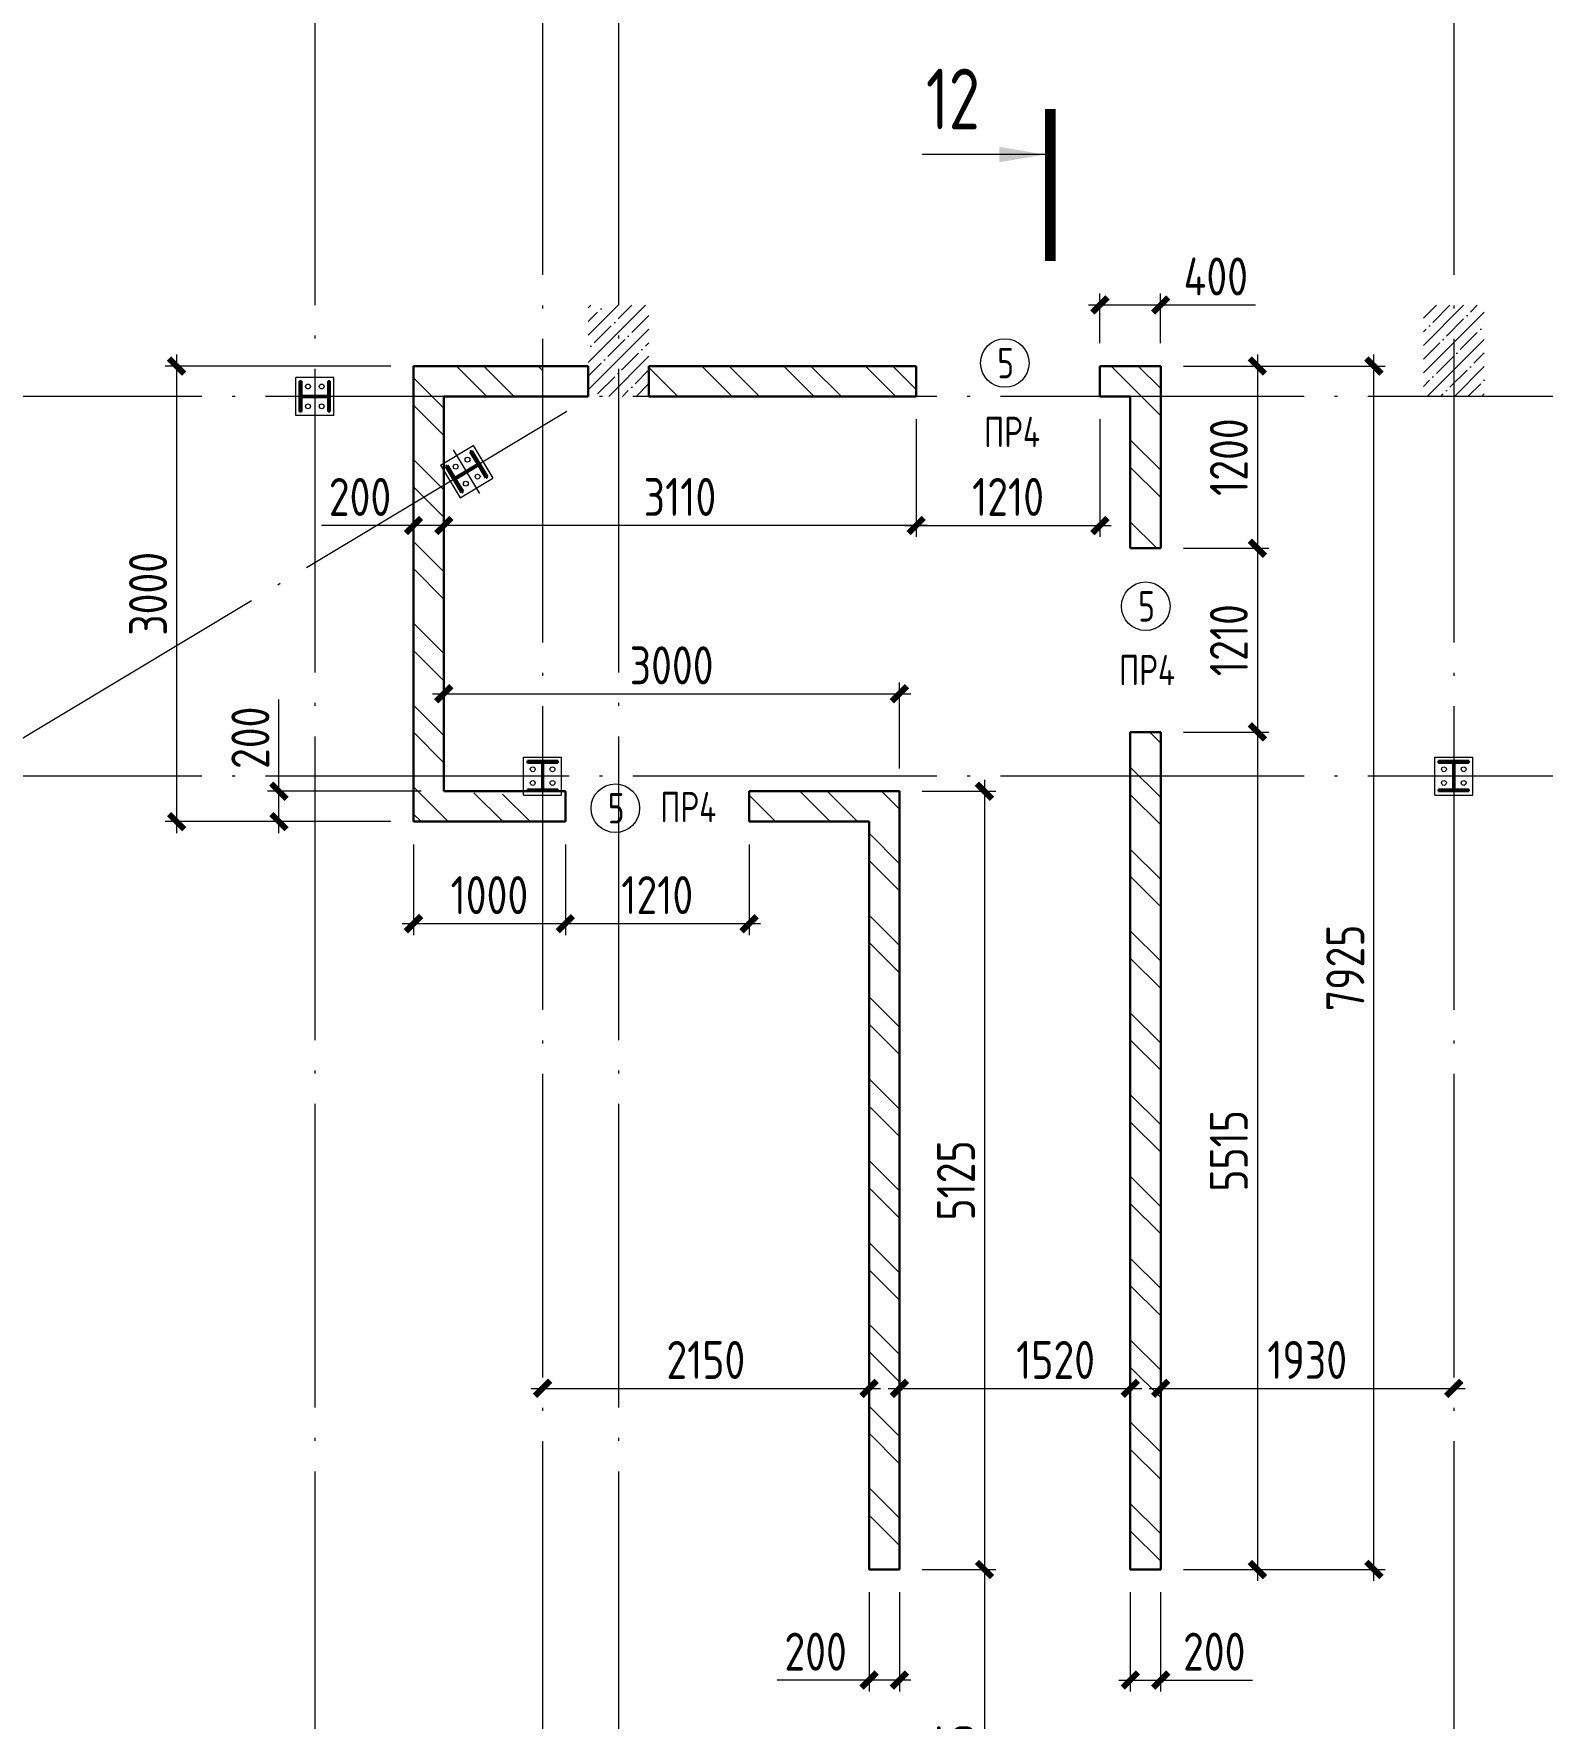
# Model space of a CAD drawing. Extents: x -965262 to 1142518, y -357520 to 71675.
# Drawn here: x 653190 to 663124, y -223068 to -211974 of the extents above; entities that cross this region are included whole.
import ezdxf

# ---------------------------------------------------------------- set-up
doc = ezdxf.new("R2010")
doc.units = 0
doc.header["$LTSCALE"] = 10
doc.linetypes.add('DOTE', pattern=[2.42, 2, -0.2, 0.02, -0.2])
doc.layers.get('0').update_dxf_attribs({"linetype": 'CONTINUOUS', "lineweight": 30})
doc.layers.get('Defpoints').update_dxf_attribs({"linetype": 'CONTINUOUS'})
doc.layers.add('DOTE', color=7, linetype='DOTE', lineweight=9)
doc.styles.add('GOST 2.304', font='isocpeur.ttf', dxfattribs={"width": 0.75, "height": 250})
doc.styles.get("Standard").update_dxf_attribs({"font": 'isocpeur.ttf', "height": 300})
doc.styles.add('ГОСТ 2м', font='isocpeur.ttf', dxfattribs={"width": 0.8, "height": 250})
doc.dimstyles.new('ГОСТ 2м', dxfattribs={"dimtxt": 250, "dimasz": 100, "dimexe": 75, "dimexo": 150, "dimgap": 62.5, "dimtad": 1, "dimdec": 0, "dimtxsty": 'ГОСТ 2м', "dimblk": 'ARCHTICK', "dimcen": 150, "dimdle": 75, "dimclrd": 256, "dimclre": 256, "dimclrt": 256, "dimadec": 0, "dimazin": 0, "dimtfac": 1, "dimtdec": 0, "dimtmove": 0, "dimatfit": 3, "dimldrblk": 'OBLIQUE', "dimfxl": 1, "dimlwd": 15, "dimlwe": 15, "dimarcsym": 0})
pattern_1 = [(45, (658789.25, -264097.57), (-89.80256, 89.80256), []), (45, (658879.06, -264097.57), (-89.80256, 89.80256), [158.75, -31.75, 0, -31.75])]

# ---------------------------------------------------------------- blocks, each defined once
blk = doc.blocks.new('MC2')
at = {"lineweight": 15}
for p, q in [((68127, 41566), (68127, 39900)), ((69794, 41566), (68127, 41566)), ((69794, 41566), (69794, 39900)), ((69794, 39900), (68127, 39900))]:
    blk.add_line(p, q, dxfattribs=at)
for p, q in [((69627, 41400), (68294, 41400)), ((68294, 41400), (68294, 41320)), ((68934, 41320), (68294, 41320)), ((68934, 41320), (68934, 40146)), ((69627, 41320), (68987, 41320)), ((68987, 41320), (68987, 40146)), ((69627, 41400), (69627, 41320)), ((68934, 40146), (68294, 40146)), ((68294, 40146), (68294, 40066)), ((69627, 40066), (68294, 40066)), ((69627, 40146), (68987, 40146)), ((69627, 40146), (69627, 40066))]:
    blk.add_line(p, q)
for centre in [(68527, 41033), (69394, 41033), (68527, 40433), (69394, 40433)]:
    blk.add_circle(centre, 107, dxfattribs=at)
blk = doc.blocks.new('_ArchTick')
at = {"color": 0, "linetype": 'ByBlock', "lineweight": 0, "const_width": 0.4}
blk.add_lwpolyline([(-0.5, -0.5), (0.5, 0.5)], dxfattribs=at)
blk = doc.blocks.new('*D529')
at = {"lineweight": 15, "transparency": 16777216}
for p, q in [((654131, -214088), (654131, -217238)), ((655541, -214163), (654056, -214163)), ((655541, -217163), (654056, -217163))]:
    blk.add_line(p, q, dxfattribs=at)
at = {"layer": 'Defpoints', "color": 0, "lineweight": 15, "transparency": 16777216}
for p in [(655691, -214163), (654131, -217163), (655691, -217163)]:
    blk.add_point(p, dxfattribs=at)
at = {"lineweight": 15, "transparency": 16777216, "xscale": 100, "yscale": 100, "zscale": 100}
for p, rotation in [((654131, -214163), 90), ((654131, -217163), 270)]:
    blk.add_blockref('_ArchTick', p, dxfattribs=dict(at, rotation=rotation))
at = {"lineweight": 15, "transparency": 16777216, "insert": (653943, -215663), "char_height": 250, "attachment_point": 5, "rotation": 90, "style": 'ГОСТ 2м'}
blk.add_mtext('3000', dxfattribs=at)
blk = doc.blocks.new('_Oblique')
at = {"color": 0, "linetype": 'ByBlock', "lineweight": -2}
blk.add_line((-0.5, -0.5), (0.5, 0.5), dxfattribs=at)
blk = doc.blocks.new('*D296')
at = {"lineweight": 15, "transparency": 16777216}
for p, q in [((655691, -215063), (655691, -215138)), ((655891, -215063), (655891, -215138)), ((655691, -215213), (655086, -215213)), ((655966, -215213), (655691, -215213))]:
    blk.add_line(p, q, dxfattribs=at)
at = {"layer": 'Defpoints', "color": 0, "lineweight": 15, "transparency": 16777216}
for p in [(655691, -215213, 1808), (655691, -215213), (655891, -215213, 1808)]:
    blk.add_point(p, dxfattribs=at)
at = {"lineweight": 15, "transparency": 16777216, "xscale": 100, "yscale": 100, "zscale": 100, "rotation": 180}
blk.add_blockref('_ArchTick', (655691, -215213), dxfattribs=at)
at = {"lineweight": 15, "transparency": 16777216, "xscale": 100, "yscale": 100, "zscale": 100}
blk.add_blockref('_ArchTick', (655891, -215213), dxfattribs=at)
at = {"lineweight": 15, "transparency": 16777216, "insert": (655339, -215025), "char_height": 250, "attachment_point": 5, "style": 'ГОСТ 2м'}
blk.add_mtext('200', dxfattribs=at)
blk = doc.blocks.new('*D530')
at = {"lineweight": 15, "transparency": 16777216}
for p, q in [((655891, -214513), (655891, -215288)), ((659001, -214513), (659001, -215288)), ((659076, -215213), (655816, -215213))]:
    blk.add_line(p, q, dxfattribs=at)
at = {"layer": 'Defpoints', "color": 0, "lineweight": 15, "transparency": 16777216}
for p in [(655891, -214363), (659001, -214363), (655891, -215213)]:
    blk.add_point(p, dxfattribs=at)
at = {"lineweight": 15, "transparency": 16777216, "xscale": 100, "yscale": 100, "zscale": 100, "rotation": 180}
blk.add_blockref('_ArchTick', (655891, -215213), dxfattribs=at)
at = {"lineweight": 15, "transparency": 16777216, "xscale": 100, "yscale": 100, "zscale": 100}
blk.add_blockref('_ArchTick', (659001, -215213), dxfattribs=at)
at = {"lineweight": 15, "transparency": 16777216, "insert": (657446, -215025), "char_height": 250, "attachment_point": 5, "style": 'ГОСТ 2м'}
blk.add_mtext('3110', dxfattribs=at)
blk = doc.blocks.new('*D531')
at = {"lineweight": 15, "transparency": 16777216}
for p, q in [((659001, -214513), (659001, -215288)), ((660211, -214513), (660211, -215288)), ((658926, -215213), (660286, -215213))]:
    blk.add_line(p, q, dxfattribs=at)
at = {"layer": 'Defpoints', "color": 0, "lineweight": 15, "transparency": 16777216}
for p in [(659001, -214363), (660211, -214363), (660211, -215213)]:
    blk.add_point(p, dxfattribs=at)
at = {"lineweight": 15, "transparency": 16777216, "xscale": 100, "yscale": 100, "zscale": 100, "rotation": 180}
blk.add_blockref('_ArchTick', (659001, -215213), dxfattribs=at)
at = {"lineweight": 15, "transparency": 16777216, "xscale": 100, "yscale": 100, "zscale": 100}
blk.add_blockref('_ArchTick', (660211, -215213), dxfattribs=at)
at = {"lineweight": 15, "transparency": 16777216, "insert": (659606, -215025), "char_height": 250, "attachment_point": 5, "style": 'ГОСТ 2м'}
blk.add_mtext('1210', dxfattribs=at)
blk = doc.blocks.new('*D532')
at = {"lineweight": 15, "transparency": 16777216}
for p, q in [((661248, -214088), (661248, -215438)), ((660761, -214163), (661323, -214163)), ((660761, -215363), (661323, -215363))]:
    blk.add_line(p, q, dxfattribs=at)
at = {"layer": 'Defpoints', "color": 0, "lineweight": 15, "transparency": 16777216}
for p in [(660611, -214163), (660611, -215363), (661248, -215363)]:
    blk.add_point(p, dxfattribs=at)
at = {"lineweight": 15, "transparency": 16777216, "xscale": 100, "yscale": 100, "zscale": 100}
for p, rotation in [((661248, -214163), 90), ((661248, -215363), 270)]:
    blk.add_blockref('_ArchTick', p, dxfattribs=dict(at, rotation=rotation))
at = {"lineweight": 15, "transparency": 16777216, "insert": (661060, -214763), "char_height": 250, "attachment_point": 5, "rotation": 90, "style": 'ГОСТ 2м'}
blk.add_mtext('1200', dxfattribs=at)
blk = doc.blocks.new('*D533')
at = {"lineweight": 15, "transparency": 16777216}
for p, q in [((654805, -216963), (654805, -216358)), ((655741, -216963), (654730, -216963)), ((654805, -217238), (654805, -216963)), ((655541, -217163), (654730, -217163))]:
    blk.add_line(p, q, dxfattribs=at)
at = {"layer": 'Defpoints', "color": 0, "lineweight": 15, "transparency": 16777216}
for p in [(654805, -216963), (655891, -216963), (655691, -217163)]:
    blk.add_point(p, dxfattribs=at)
at = {"lineweight": 15, "transparency": 16777216, "xscale": 100, "yscale": 100, "zscale": 100}
for p, rotation in [((654805, -216963), 90), ((654805, -217163), 270)]:
    blk.add_blockref('_ArchTick', p, dxfattribs=dict(at, rotation=rotation))
at = {"lineweight": 15, "transparency": 16777216, "insert": (654617, -216611), "char_height": 250, "attachment_point": 5, "rotation": 90, "style": 'ГОСТ 2м'}
blk.add_mtext('200', dxfattribs=at)
blk = doc.blocks.new('*D534')
at = {"lineweight": 15, "transparency": 16777216}
for p, q in [((660136, -213761), (660611, -213761)), ((660211, -214013), (660211, -213686)), ((660611, -214013), (660611, -213686)), ((660611, -213761), (661236, -213761))]:
    blk.add_line(p, q, dxfattribs=at)
at = {"layer": 'Defpoints', "color": 0, "lineweight": 15, "transparency": 16777216}
for p in [(660611, -213761), (660211, -214163), (660611, -214163)]:
    blk.add_point(p, dxfattribs=at)
at = {"lineweight": 15, "transparency": 16777216, "xscale": 100, "yscale": 100, "zscale": 100, "rotation": 180}
blk.add_blockref('_ArchTick', (660211, -213761), dxfattribs=at)
at = {"lineweight": 15, "transparency": 16777216, "xscale": 100, "yscale": 100, "zscale": 100}
blk.add_blockref('_ArchTick', (660611, -213761), dxfattribs=at)
at = {"lineweight": 15, "transparency": 16777216, "insert": (660974, -213573), "char_height": 250, "attachment_point": 5, "style": 'ГОСТ 2м'}
blk.add_mtext('400', dxfattribs=at)
blk = doc.blocks.new('*D535')
at = {"lineweight": 15, "transparency": 16777216}
for p, q in [((655816, -216321), (658966, -216321)), ((655891, -216813), (655891, -216246)), ((658891, -216813), (658891, -216246))]:
    blk.add_line(p, q, dxfattribs=at)
at = {"layer": 'Defpoints', "color": 0, "lineweight": 15, "transparency": 16777216}
for p in [(658891, -216321), (655891, -216963), (658891, -216963)]:
    blk.add_point(p, dxfattribs=at)
at = {"lineweight": 15, "transparency": 16777216, "xscale": 100, "yscale": 100, "zscale": 100, "rotation": 180}
blk.add_blockref('_ArchTick', (655891, -216321), dxfattribs=at)
at = {"lineweight": 15, "transparency": 16777216, "xscale": 100, "yscale": 100, "zscale": 100}
blk.add_blockref('_ArchTick', (658891, -216321), dxfattribs=at)
at = {"lineweight": 15, "transparency": 16777216, "insert": (657391, -216134), "char_height": 250, "attachment_point": 5, "style": 'ГОСТ 2м'}
blk.add_mtext('3000', dxfattribs=at)
blk = doc.blocks.new('*D536')
at = {"lineweight": 15, "transparency": 16777216}
for p, q in [((661248, -215288), (661248, -216648)), ((660761, -215363), (661323, -215363)), ((660761, -216573), (661323, -216573))]:
    blk.add_line(p, q, dxfattribs=at)
at = {"layer": 'Defpoints', "color": 0, "lineweight": 15, "transparency": 16777216}
for p in [(660611, -215363), (660611, -216573), (661248, -216573)]:
    blk.add_point(p, dxfattribs=at)
at = {"lineweight": 15, "transparency": 16777216, "xscale": 100, "yscale": 100, "zscale": 100}
for p, rotation in [((661248, -215363), 90), ((661248, -216573), 270)]:
    blk.add_blockref('_ArchTick', p, dxfattribs=dict(at, rotation=rotation))
at = {"lineweight": 15, "transparency": 16777216, "insert": (661060, -215968), "char_height": 250, "attachment_point": 5, "rotation": 90, "style": 'ГОСТ 2м'}
blk.add_mtext('1210', dxfattribs=at)
blk = doc.blocks.new('*D537')
at = {"lineweight": 15, "transparency": 16777216}
for p, q in [((655691, -217313), (655691, -217910)), ((656691, -217313), (656691, -217910)), ((655616, -217835), (656766, -217835))]:
    blk.add_line(p, q, dxfattribs=at)
at = {"layer": 'Defpoints', "color": 0, "lineweight": 15, "transparency": 16777216}
for p in [(655691, -217163), (656691, -217163), (656691, -217835)]:
    blk.add_point(p, dxfattribs=at)
at = {"lineweight": 15, "transparency": 16777216, "xscale": 100, "yscale": 100, "zscale": 100, "rotation": 180}
blk.add_blockref('_ArchTick', (655691, -217835), dxfattribs=at)
at = {"lineweight": 15, "transparency": 16777216, "xscale": 100, "yscale": 100, "zscale": 100}
blk.add_blockref('_ArchTick', (656691, -217835), dxfattribs=at)
at = {"lineweight": 15, "transparency": 16777216, "insert": (656191, -217647), "char_height": 250, "attachment_point": 5, "style": 'ГОСТ 2м'}
blk.add_mtext('1000', dxfattribs=at)
blk = doc.blocks.new('*D538')
at = {"lineweight": 15, "transparency": 16777216}
for p, q in [((656691, -217313), (656691, -217910)), ((657901, -217313), (657901, -217910)), ((656616, -217835), (657976, -217835))]:
    blk.add_line(p, q, dxfattribs=at)
at = {"layer": 'Defpoints', "color": 0, "lineweight": 15, "transparency": 16777216}
for p in [(656691, -217163), (657901, -217163), (657901, -217835)]:
    blk.add_point(p, dxfattribs=at)
at = {"lineweight": 15, "transparency": 16777216, "xscale": 100, "yscale": 100, "zscale": 100, "rotation": 180}
blk.add_blockref('_ArchTick', (656691, -217835), dxfattribs=at)
at = {"lineweight": 15, "transparency": 16777216, "xscale": 100, "yscale": 100, "zscale": 100}
blk.add_blockref('_ArchTick', (657901, -217835), dxfattribs=at)
at = {"lineweight": 15, "transparency": 16777216, "insert": (657296, -217647), "char_height": 250, "attachment_point": 5, "style": 'ГОСТ 2м'}
blk.add_mtext('1210', dxfattribs=at)
blk = doc.blocks.new('*D539')
at = {"lineweight": 15, "transparency": 16777216}
for p, q in [((659041, -216963), (659526, -216963)), ((659451, -216888), (659451, -222163)), ((659041, -222088), (659526, -222088))]:
    blk.add_line(p, q, dxfattribs=at)
at = {"layer": 'Defpoints', "color": 0, "lineweight": 15, "transparency": 16777216}
for p in [(658891, -216963), (658891, -222088), (659451, -222088)]:
    blk.add_point(p, dxfattribs=at)
at = {"lineweight": 15, "transparency": 16777216, "xscale": 100, "yscale": 100, "zscale": 100}
for p, rotation in [((659451, -216963), 90), ((659451, -222088), 270)]:
    blk.add_blockref('_ArchTick', p, dxfattribs=dict(at, rotation=rotation))
at = {"lineweight": 15, "transparency": 16777216, "insert": (659263, -219526), "char_height": 250, "attachment_point": 5, "rotation": 90, "style": 'ГОСТ 2м'}
blk.add_mtext('5125', dxfattribs=at)
blk = doc.blocks.new('*D297')
at = {"lineweight": 15, "transparency": 16777216}
for p, q in [((656541, -220745), (656541, -220820)), ((658691, -220745), (658691, -220820)), ((656466, -220895), (658766, -220895))]:
    blk.add_line(p, q, dxfattribs=at)
at = {"layer": 'Defpoints', "color": 0, "lineweight": 15, "transparency": 16777216}
for p in [(656541, -220895), (658691, -220895), (658691, -220895)]:
    blk.add_point(p, dxfattribs=at)
at = {"lineweight": 15, "transparency": 16777216, "xscale": 100, "yscale": 100, "zscale": 100, "rotation": 180}
blk.add_blockref('_ArchTick', (656541, -220895), dxfattribs=at)
at = {"lineweight": 15, "transparency": 16777216, "xscale": 100, "yscale": 100, "zscale": 100}
blk.add_blockref('_ArchTick', (658691, -220895), dxfattribs=at)
at = {"lineweight": 15, "transparency": 16777216, "insert": (657616, -220708), "char_height": 250, "attachment_point": 5, "style": 'ГОСТ 2м'}
blk.add_mtext('2150', dxfattribs=at)
blk = doc.blocks.new('*D298')
at = {"lineweight": 15, "transparency": 16777216}
for p, q in [((658891, -220745), (658891, -220820)), ((660411, -220745), (660411, -220820)), ((658816, -220895), (660486, -220895))]:
    blk.add_line(p, q, dxfattribs=at)
at = {"layer": 'Defpoints', "color": 0, "lineweight": 15, "transparency": 16777216}
for p in [(658891, -220895), (660411, -220895), (660411, -220895)]:
    blk.add_point(p, dxfattribs=at)
at = {"lineweight": 15, "transparency": 16777216, "xscale": 100, "yscale": 100, "zscale": 100, "rotation": 180}
blk.add_blockref('_ArchTick', (658891, -220895), dxfattribs=at)
at = {"lineweight": 15, "transparency": 16777216, "xscale": 100, "yscale": 100, "zscale": 100}
blk.add_blockref('_ArchTick', (660411, -220895), dxfattribs=at)
at = {"lineweight": 15, "transparency": 16777216, "insert": (659919, -220708), "char_height": 250, "attachment_point": 5, "style": 'ГОСТ 2м'}
blk.add_mtext('1520', dxfattribs=at)
blk = doc.blocks.new('*D299')
at = {"lineweight": 15, "transparency": 16777216}
for p, q in [((660611, -220745), (660611, -220820)), ((662541, -220745), (662541, -220820)), ((660536, -220895), (662616, -220895))]:
    blk.add_line(p, q, dxfattribs=at)
at = {"layer": 'Defpoints', "color": 0, "lineweight": 15, "transparency": 16777216}
for p in [(660611, -220895), (662541, -220895, -1451), (662541, -220895)]:
    blk.add_point(p, dxfattribs=at)
at = {"lineweight": 15, "transparency": 16777216, "xscale": 100, "yscale": 100, "zscale": 100, "rotation": 180}
blk.add_blockref('_ArchTick', (660611, -220895), dxfattribs=at)
at = {"lineweight": 15, "transparency": 16777216, "xscale": 100, "yscale": 100, "zscale": 100}
blk.add_blockref('_ArchTick', (662541, -220895), dxfattribs=at)
at = {"lineweight": 15, "transparency": 16777216, "insert": (661576, -220708), "char_height": 250, "attachment_point": 5, "style": 'ГОСТ 2м'}
blk.add_mtext('1930', dxfattribs=at)
blk = doc.blocks.new('*D540')
at = {"lineweight": 15, "transparency": 16777216}
for p, q in [((661248, -216498), (661248, -222163)), ((660761, -216573), (661323, -216573)), ((660761, -222088), (661323, -222088))]:
    blk.add_line(p, q, dxfattribs=at)
at = {"layer": 'Defpoints', "color": 0, "lineweight": 15, "transparency": 16777216}
for p in [(660611, -216573), (660611, -222088), (661248, -222088)]:
    blk.add_point(p, dxfattribs=at)
at = {"lineweight": 15, "transparency": 16777216, "xscale": 100, "yscale": 100, "zscale": 100}
for p, rotation in [((661248, -216573), 90), ((661248, -222088), 270)]:
    blk.add_blockref('_ArchTick', p, dxfattribs=dict(at, rotation=rotation))
at = {"lineweight": 15, "transparency": 16777216, "insert": (661060, -219331), "char_height": 250, "attachment_point": 5, "rotation": 90, "style": 'ГОСТ 2м'}
blk.add_mtext('5515', dxfattribs=at)
blk = doc.blocks.new('*D541')
at = {"lineweight": 15, "transparency": 16777216}
for p, q in [((662015, -222163), (662015, -214088)), ((660761, -214163), (662090, -214163)), ((660761, -222088), (662090, -222088))]:
    blk.add_line(p, q, dxfattribs=at)
at = {"layer": 'Defpoints', "color": 0, "lineweight": 15, "transparency": 16777216}
for p in [(660611, -214163), (662015, -214163), (660611, -222088)]:
    blk.add_point(p, dxfattribs=at)
at = {"lineweight": 15, "transparency": 16777216, "xscale": 100, "yscale": 100, "zscale": 100}
for p, rotation in [((662015, -214163), 90), ((662015, -222088), 270)]:
    blk.add_blockref('_ArchTick', p, dxfattribs=dict(at, rotation=rotation))
at = {"lineweight": 15, "transparency": 16777216, "insert": (661827, -218126), "char_height": 250, "attachment_point": 5, "rotation": 90, "style": 'ГОСТ 2м'}
blk.add_mtext('7925', dxfattribs=at)
blk = doc.blocks.new('*D542')
at = {"lineweight": 15, "transparency": 16777216}
for p, q in [((660411, -222238), (660411, -222891)), ((660611, -222238), (660611, -222891)), ((660336, -222816), (660611, -222816)), ((660611, -222816), (661216, -222816))]:
    blk.add_line(p, q, dxfattribs=at)
at = {"layer": 'Defpoints', "color": 0, "lineweight": 15, "transparency": 16777216}
for p in [(660411, -222088), (660611, -222088), (660611, -222816)]:
    blk.add_point(p, dxfattribs=at)
at = {"lineweight": 15, "transparency": 16777216, "xscale": 100, "yscale": 100, "zscale": 100, "rotation": 180}
blk.add_blockref('_ArchTick', (660411, -222816), dxfattribs=at)
at = {"lineweight": 15, "transparency": 16777216, "xscale": 100, "yscale": 100, "zscale": 100}
blk.add_blockref('_ArchTick', (660611, -222816), dxfattribs=at)
at = {"lineweight": 15, "transparency": 16777216, "insert": (660964, -222629), "char_height": 250, "attachment_point": 5, "style": 'ГОСТ 2м'}
blk.add_mtext('200', dxfattribs=at)
blk = doc.blocks.new('*D543')
at = {"lineweight": 15, "transparency": 16777216}
for p, q in [((658691, -222238), (658691, -222891)), ((658891, -222238), (658891, -222891)), ((658691, -222816), (658086, -222816)), ((658966, -222816), (658691, -222816))]:
    blk.add_line(p, q, dxfattribs=at)
at = {"layer": 'Defpoints', "color": 0, "lineweight": 15, "transparency": 16777216}
for p in [(658691, -222088), (658891, -222088), (658691, -222816)]:
    blk.add_point(p, dxfattribs=at)
at = {"lineweight": 15, "transparency": 16777216, "xscale": 100, "yscale": 100, "zscale": 100, "rotation": 180}
blk.add_blockref('_ArchTick', (658691, -222816), dxfattribs=at)
at = {"lineweight": 15, "transparency": 16777216, "xscale": 100, "yscale": 100, "zscale": 100}
blk.add_blockref('_ArchTick', (658891, -222816), dxfattribs=at)
at = {"lineweight": 15, "transparency": 16777216, "insert": (658339, -222629), "char_height": 250, "attachment_point": 5, "style": 'ГОСТ 2м'}
blk.add_mtext('200', dxfattribs=at)
blk = doc.blocks.new('*D544')
at = {"lineweight": 15, "transparency": 16777216}
for p, q in [((659041, -222088), (659526, -222088)), ((659451, -222013), (659451, -225438)), ((659301, -225363), (659376, -225363))]:
    blk.add_line(p, q, dxfattribs=at)
at = {"layer": 'Defpoints', "color": 0, "lineweight": 15, "transparency": 16777216}
for p in [(658891, -222088), (659451, -225363), (659451, -225363)]:
    blk.add_point(p, dxfattribs=at)
at = {"lineweight": 15, "transparency": 16777216, "xscale": 100, "yscale": 100, "zscale": 100}
for p, rotation in [((659451, -222088), 90), ((659451, -225363), 270)]:
    blk.add_blockref('_ArchTick', p, dxfattribs=dict(at, rotation=rotation))
at = {"lineweight": 15, "transparency": 16777216, "insert": (659263, -223383), "char_height": 250, "attachment_point": 5, "rotation": 90, "style": 'ГОСТ 2м'}
blk.add_mtext('3275', dxfattribs=at)

msp = doc.modelspace()

# ---------------------------------------------------------------- hatches: boundary and pattern name
at = {"lineweight": 15}
h = msp.add_hatch(dxfattribs=at)
h.set_pattern_fill('ANSI35', color=256, scale=20, style=0)
h.set_pattern_definition(pattern_1)
h.paths.add_polyline_path([(657241.2, -213763.1), (656841.2, -213763.1), (656841.2, -214363.1), (657241.2, -214363.1)])
h = msp.add_hatch(dxfattribs=at)
h.set_pattern_fill('ANSI35', color=256, scale=20, style=0)
h.set_pattern_definition(pattern_1)
h.paths.add_polyline_path([(662741.2, -213763.1), (662341.2, -213763.1), (662341.2, -214363.1), (662741.2, -214363.1)])
h = msp.add_hatch(dxfattribs=at)
h.set_pattern_fill('ANSI32', color=4, scale=40, angle=90)
h.set_pattern_definition([(135, (660533.92, -216568.7), (-269.408, -269.408), []), (135, (660533.92, -216389.1), (-269.408, -269.408), [])])
h.paths.add_polyline_path([(660611.2, -216563.1), (660411.2, -216563.1), (660411.2, -216573.1), (660611.2, -216573.1)], flags=17)
h.paths.add_polyline_path([(659011.2, -214163.1), (659001.2, -214163.1), (659001.2, -214363.1), (659011.2, -214363.1)], flags=17)
h.paths.add_polyline_path([(657901.2, -216963.1), (657891.2, -216963.1), (657891.2, -217163.1), (657901.2, -217163.1)], flags=16)
h.paths.add_polyline_path([(655691.2, -217163.1), (656541.2, -217163.1), (656541.2, -216988.1), (656416.2, -216988.1), (655891.2, -216963.1), (655891.2, -214851.3), (655869.7, -214815.4), (655891.2, -214802.5), (655891.2, -214363.1), (656541.2, -214363.1), (656541.2, -214163.1), (655691.2, -214163.1)])
h.paths.add_polyline_path([(659011.2, -214363.1), (659011.2, -214163.1), (657241.2, -214163.1), (657241.2, -214363.1)])
h.paths.add_polyline_path([(660211.2, -214163.1), (660211.2, -214363.1), (660411.2, -214363.1), (660411.2, -215363.1), (660611.2, -215363.1), (660611.2, -214163.1)])
h.paths.add_polyline_path([(658691.2, -222088.1), (658891.2, -222088.1), (658891.2, -216963.1), (657891.2, -216963.1), (657891.2, -217163.1), (658691.2, -217163.1)])
h.paths.add_polyline_path([(660411.2, -222088.1), (660611.2, -222088.1), (660611.2, -216563.1), (660411.2, -216563.1)])

# ---------------------------------------------------------------- linework, layer by layer
at = {"color": 5, "lineweight": 15, "ltscale": 100}
msp.add_line((659849.9, -212770.3, 8350.5), (659039.9, -212770.3, 8350.5), dxfattribs=at)
at = {"color": 4}
for p, q in [((655691.2, -217163.1, 9801.8), (655691.2, -214163.1, 9801.8)), ((655691.2, -214163.1, 9801.8), (656841.2, -214163.1, 9801.8)), ((656841.2, -214163.1, 9801.8), (656841.2, -214363.1, 9801.8)), ((657241.2, -214363.1, 9801.8), (657241.2, -214163.1, 9801.8)), ((657241.2, -214163.1, 9801.8), (659001.2, -214163.1, 9801.8)), ((659001.2, -214163.1, 9801.8), (659001.2, -214363.1, 9801.8)), ((660211.2, -214363.1, 9801.8), (660211.2, -214163.1, 9801.8)), ((660211.2, -214163.1, 9801.8), (660611.2, -214163.1, 9801.8)), ((660611.2, -214163.1, 9801.8), (660611.2, -215363.1, 9801.8)), ((656841.2, -214363.1, 9801.8), (655891.2, -214363.1, 9801.8)), ((655891.2, -214363.1, 9801.8), (655891.2, -216963.1, 9801.8)), ((659001.2, -214363.1, 9801.8), (657241.2, -214363.1, 9801.8)), ((657241.2, -214363.1, 9801.8), (657241.2, -214363.1, 9801.8)), ((660411.2, -214363.1, 9801.8), (660211.2, -214363.1, 9801.8)), ((660211.2, -214363.1, 9801.8), (660211.2, -214363.1, 9801.8)), ((660411.2, -215363.1, 9801.8), (660411.2, -214363.1, 9801.8)), ((660611.2, -215363.1, 9801.8), (660411.2, -215363.1, 9801.8)), ((660411.2, -222088.1, 9801.8), (660411.2, -216573.1, 9801.8)), ((660411.2, -216573.1, 9801.8), (660611.2, -216573.1, 9801.8)), ((660611.2, -216573.1, 9801.8), (660611.2, -222088.1, 9801.8)), ((655891.2, -216963.1, 9801.8), (656691.2, -216963.1, 9801.8)), ((656691.2, -216963.1, 9801.8), (656691.2, -217163.1, 9801.8)), ((657901.2, -216963.1, 9801.8), (658891.2, -216963.1, 9801.8)), ((657901.2, -217163.1, 9801.8), (657901.2, -216963.1, 9801.8)), ((658891.2, -216963.1, 9801.8), (658891.2, -222088.1, 9801.8)), ((656691.2, -217163.1, 9801.8), (655691.2, -217163.1, 9801.8)), ((656691.2, -217163.1, 9801.8), (656691.2, -217163.1, 9801.8)), ((658691.2, -217163.1, 9801.8), (657901.2, -217163.1, 9801.8)), ((658691.2, -222088.1, 9801.8), (658691.2, -217163.1, 9801.8)), ((658891.2, -222088.1, 9801.8), (658691.2, -222088.1, 9801.8)), ((658691.2, -222088.1, 9801.8), (658691.2, -222088.1, 9801.8)), ((660611.2, -222088.1, 9801.8), (660411.2, -222088.1, 9801.8)), ((660411.2, -222088.1, 9801.8), (660411.2, -222088.1, 9801.8))]:
    msp.add_line(p, q, dxfattribs=at)
at = {"color": 5, "lineweight": 15, "ltscale": 100, "const_width": 70, "elevation": 8350.5}
msp.add_lwpolyline([(659884.9, -212470.3), (659884.9, -213470.3)], dxfattribs=at)
at = {"lineweight": 15}
for centre in [(659584.8, -214143.1, 9801.8), (660512.7, -215744.8, 9801.8), (657020.2, -217074.7, 9801.8)]:
    msp.add_circle(centre, 160, dxfattribs=at)
at = {"color": 5, "lineweight": 15, "ltscale": 100}
msp.add_solid([(659849.9, -212770.3, 8350.5), (659549.4, -212820.6, 8350.5), (659549.4, -212720, 8350.5)], dxfattribs=at)
at = {"layer": 'DOTE', "ltscale": 100, "extrusion": (0, -1, 0)}
for p, q in [((656541.2, -187363.4, 8350.5), (656541.2, -228848.4, 8350.5)), ((662541.2, -187363.4, 8350.5), (662541.2, -228848.4, 8350.5)), ((655041.2, -189981.6, 8350.5), (655041.2, -228848.4, 8350.5)), ((657041.2, -189981.6, 8350.5), (657041.2, -227021.9, 8350.5))]:
    msp.add_line(p, q, dxfattribs=at)
at = {"layer": 'DOTE', "ltscale": 100}
for p, q in [((688176.2, -214363.1, 10706.1), (635608.9, -214363.1, 8346.5)), ((656700.3, -214462.6, 11716.6), (638341.1, -225483.2, 8313.5)), ((656127.2, -215001.7, 11610.3), (655955.1, -214714.9, 11610.3)), ((656127.2, -215001.7, 11610.3), (655955.1, -214714.9, 11610.3)), ((688176.2, -216863.1, 10706.1), (635608.9, -216863.1, 8350.5))]:
    msp.add_line(p, q, dxfattribs=at)

# ---------------------------------------------------------------- block references
at = {"lineweight": 15}
for p, xscale, yscale, zscale, rotation in [((648931.2, -204019, 9801.8), 0.1500000000232831, 0.1500000000232831, 0.1500000000232831, 270), ((666603.5, -220582.6, 11610.3), 0.1499999999880675, 0.1499999999880675, 0.1499999999880675, 120.975329996609), ((666885.3, -210753.2, 13061.6), 0.1500000000232831, 0.1500000000232831, 0.1500000000232831, 180), ((672885.3, -210753.2, 13061.6), 0.1500000000232831, 0.1500000000232831, 0.1500000000232831, 180)]:
    msp.add_blockref('MC2', p, dxfattribs=dict(at, xscale=xscale, yscale=yscale, zscale=zscale, rotation=rotation))

# ---------------------------------------------------------------- texts
at = {"color": 5, "lineweight": 15, "ltscale": 100, "style": 'GOST 2.304', "width": 0.75}
msp.add_text('12', height=400, dxfattribs=at).set_placement((659065.5, -212604.7, 8350.5))
at = {"color": 4, "lineweight": 15, "width": 0.75}
for s, p in [('5', (659535.7, -214243.7, 9801.8)), ('ПР4', (659447.9, -214697.1, 5090.8)), ('5', (660463.6, -215845.4, 9801.8)), ('ПР4', (660336.8, -216265.3, 5090.8)), ('5', (656971.1, -217175.2, 9801.8)), ('ПР4', (657316.1, -217167.4, 5090.8))]:
    msp.add_text(s, height=200, dxfattribs=at).set_placement(p)

# ---------------------------------------------------------------- dimensions: what is measured, and where the dimension line sits
at = {"color": 4, "lineweight": 15}
for base, p1, p2, picture, middle in [((660611.2, -213760.6, 9801.8), (660211.2, -214163.1, 9801.8), (660611.2, -214163.1, 9801.8), '*D534', (660973.7, -213573.1, 9801.8)), ((655891.2, -215212.7, 9801.8), (659001.2, -214363.1, 9801.8), (655891.2, -214363.1, 9801.8), '*D530', (657446.2, -215025.2, 9801.8)), ((660211.2, -215212.7, 9801.8), (659001.2, -214363.1, 9801.8), (660211.2, -214363.1, 9801.8), '*D531', (659606.2, -215025.2, 9801.8)), ((655691.2, -215212.7, 9801.8), (655891.2, -215212.7, 11610.3), (655691.2, -215212.7, 11610.3), '*D296', (655338.7, -215025.2, 9801.8)), ((658891.2, -216321.5, 9801.8), (655891.2, -216963.1, 9801.8), (658891.2, -216963.1, 9801.8), '*D535', (657391.2, -216134, 9801.8)), ((656691.2, -217834.7, 9801.8), (655691.2, -217163.1, 9801.8), (656691.2, -217163.1, 9801.8), '*D537', (656191.2, -217647.2, 9801.8)), ((657901.2, -217834.7, 9801.8), (656691.2, -217163.1, 9801.8), (657901.2, -217163.1, 9801.8), '*D538', (657296.2, -217647.2, 9801.8)), ((658691.2, -220895.4, 9801.8), (656541.2, -220895.4, 9801.8), (658691.2, -220895.4, 9801.8), '*D297', (657616.2, -220707.9, 9801.8)), ((662541.2, -220895.4, 9801.8), (660611.2, -220895.4, 9801.8), (662541.2, -220895.4, 8350.5), '*D299', (661576.2, -220707.9, 9801.8)), ((658691.2, -222816.2, 9801.8), (658891.2, -222088.1, 9801.8), (658691.2, -222088.1, 9801.8), '*D543', (658338.7, -222628.7, 9801.8)), ((660611.2, -222816.2, 9801.8), (660411.2, -222088.1, 9801.8), (660611.2, -222088.1, 9801.8), '*D542', (660963.7, -222628.7, 9801.8))]:
    dim = msp.add_linear_dim(base=base, p1=p1, p2=p2, dimstyle='ГОСТ 2м', dxfattribs=at)
    dim.commit()
    dim.dimension.update_dxf_attribs({"geometry": picture, "text_midpoint": middle})
for base, p1, p2, picture, middle in [((654131, -217163.1, 9801.8), (655691.2, -214163.1, 9801.8), (655691.2, -217163.1, 9801.8), '*D529', (653943.5, -215663.1, 9801.8)), ((661247.6, -215363.1, 9801.8), (660611.2, -214163.1, 9801.8), (660611.2, -215363.1, 9801.8), '*D532', (661060.1, -214763.1, 9801.8)), ((662014.9, -214163.1, 9801.8), (660611.2, -222088.1, 9801.8), (660611.2, -214163.1, 9801.8), '*D541', (661827.4, -218125.6, 9801.8)), ((661247.6, -216573.1, 9801.8), (660611.2, -215363.1, 9801.8), (660611.2, -216573.1, 9801.8), '*D536', (661060.1, -215968.1, 9801.8)), ((654804.9, -216963.1, 9801.8), (655691.2, -217163.1, 9801.8), (655891.2, -216963.1, 9801.8), '*D533', (654617.4, -216610.6, 9801.8)), ((661247.6, -222088.1, 9801.8), (660611.2, -216573.1, 9801.8), (660611.2, -222088.1, 9801.8), '*D540', (661060.1, -219330.6, 9801.8)), ((659450.5, -222088.1, 9801.8), (658891.2, -216963.1, 9801.8), (658891.2, -222088.1, 9801.8), '*D539', (659263, -219525.6, 9801.8))]:
    dim = msp.add_linear_dim(base=base, p1=p1, p2=p2, angle=90, dimstyle='ГОСТ 2м', dxfattribs=at)
    dim.commit()
    dim.dimension.update_dxf_attribs({"geometry": picture, "text_midpoint": middle})
dim = msp.add_linear_dim(base=(660411.2, -220895.4, 9801.8), p1=(658891.2, -220895.4, 9801.8), p2=(660411.2, -220895.4, 9801.8), dimstyle='ГОСТ 2м', dxfattribs=at)
dim.commit()
dim.dimension.update_dxf_attribs({"geometry": '*D298', "text_midpoint": (659919.2, -220895.4, 9801.8), "dimtype": 160})
dim = msp.add_linear_dim(base=(659450.5, -225363.1, 9801.8), p1=(658891.2, -222088.1, 9801.8), p2=(659450.5, -225363.1, 9801.8), angle=90, dimstyle='ГОСТ 2м', dxfattribs=at)
dim.commit()
dim.dimension.update_dxf_attribs({"geometry": '*D544', "text_midpoint": (659450.5, -223382.8, 9801.8), "dimtype": 160})

doc.saveas('drawing.dxf')
